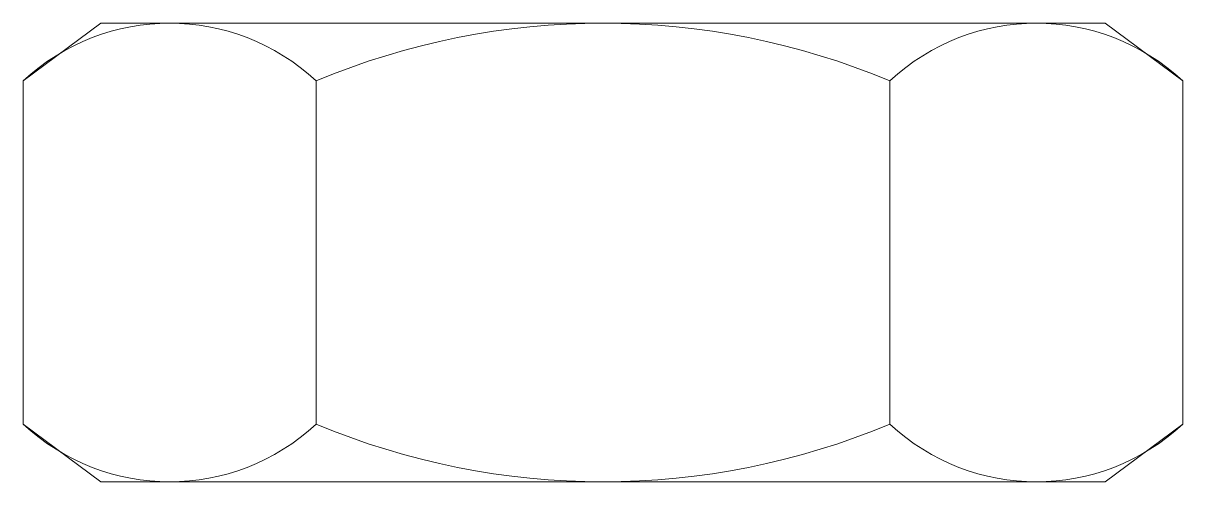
# Model space of a CAD drawing. Extents: x -4.04 to 4.04, y 0 to 3.2.
import ezdxf

# ---------------------------------------------------------------- set-up
doc = ezdxf.new("R2010")
doc.units = 0
doc.layers.add('outline', color=178, linetype='Continuous', lineweight=5, true_color=0x000000)

msp = doc.modelspace()

# ---------------------------------------------------------------- linework, layer by layer
at = {"layer": 'outline'}
for p, q in [((-3.5, 3.2), (-4.041452, 2.796874)), ((3.5, 3.2), (-3.5, 3.2)), ((4.041452, 2.796874), (3.5, 3.2)), ((-4.041452, 2.796874), (-4.041452, 0.403126)), ((-2, 0.403126), (-2, 2.796874)), ((2, 0.403126), (2, 2.796874)), ((4.041452, 0.403126), (4.041452, 2.796874)), ((-4.041452, 0.403126), (-3.5, 0)), ((3.5, 0), (4.041452, 0.403126)), ((-3.5, 0), (3.5, 0))]:
    msp.add_line(p, q, dxfattribs=at)
for centre, radius, start, end in [((-3.020726, 1.706185), 1.493815, 46.897825, 133.102175), ((0, -1.962787), 5.162787, 67.207949, 112.792051), ((3.020726, 1.706185), 1.493815, 46.897825, 133.102175), ((-3.020726, 1.493815), 1.493815, 226.897825, 313.102175), ((0, 5.162787), 5.162787, 247.207949, 292.792051), ((3.020726, 1.493815), 1.493815, 226.897825, 313.102175)]:
    msp.add_arc(centre, radius, start, end, dxfattribs=at)

doc.saveas('drawing.dxf')
